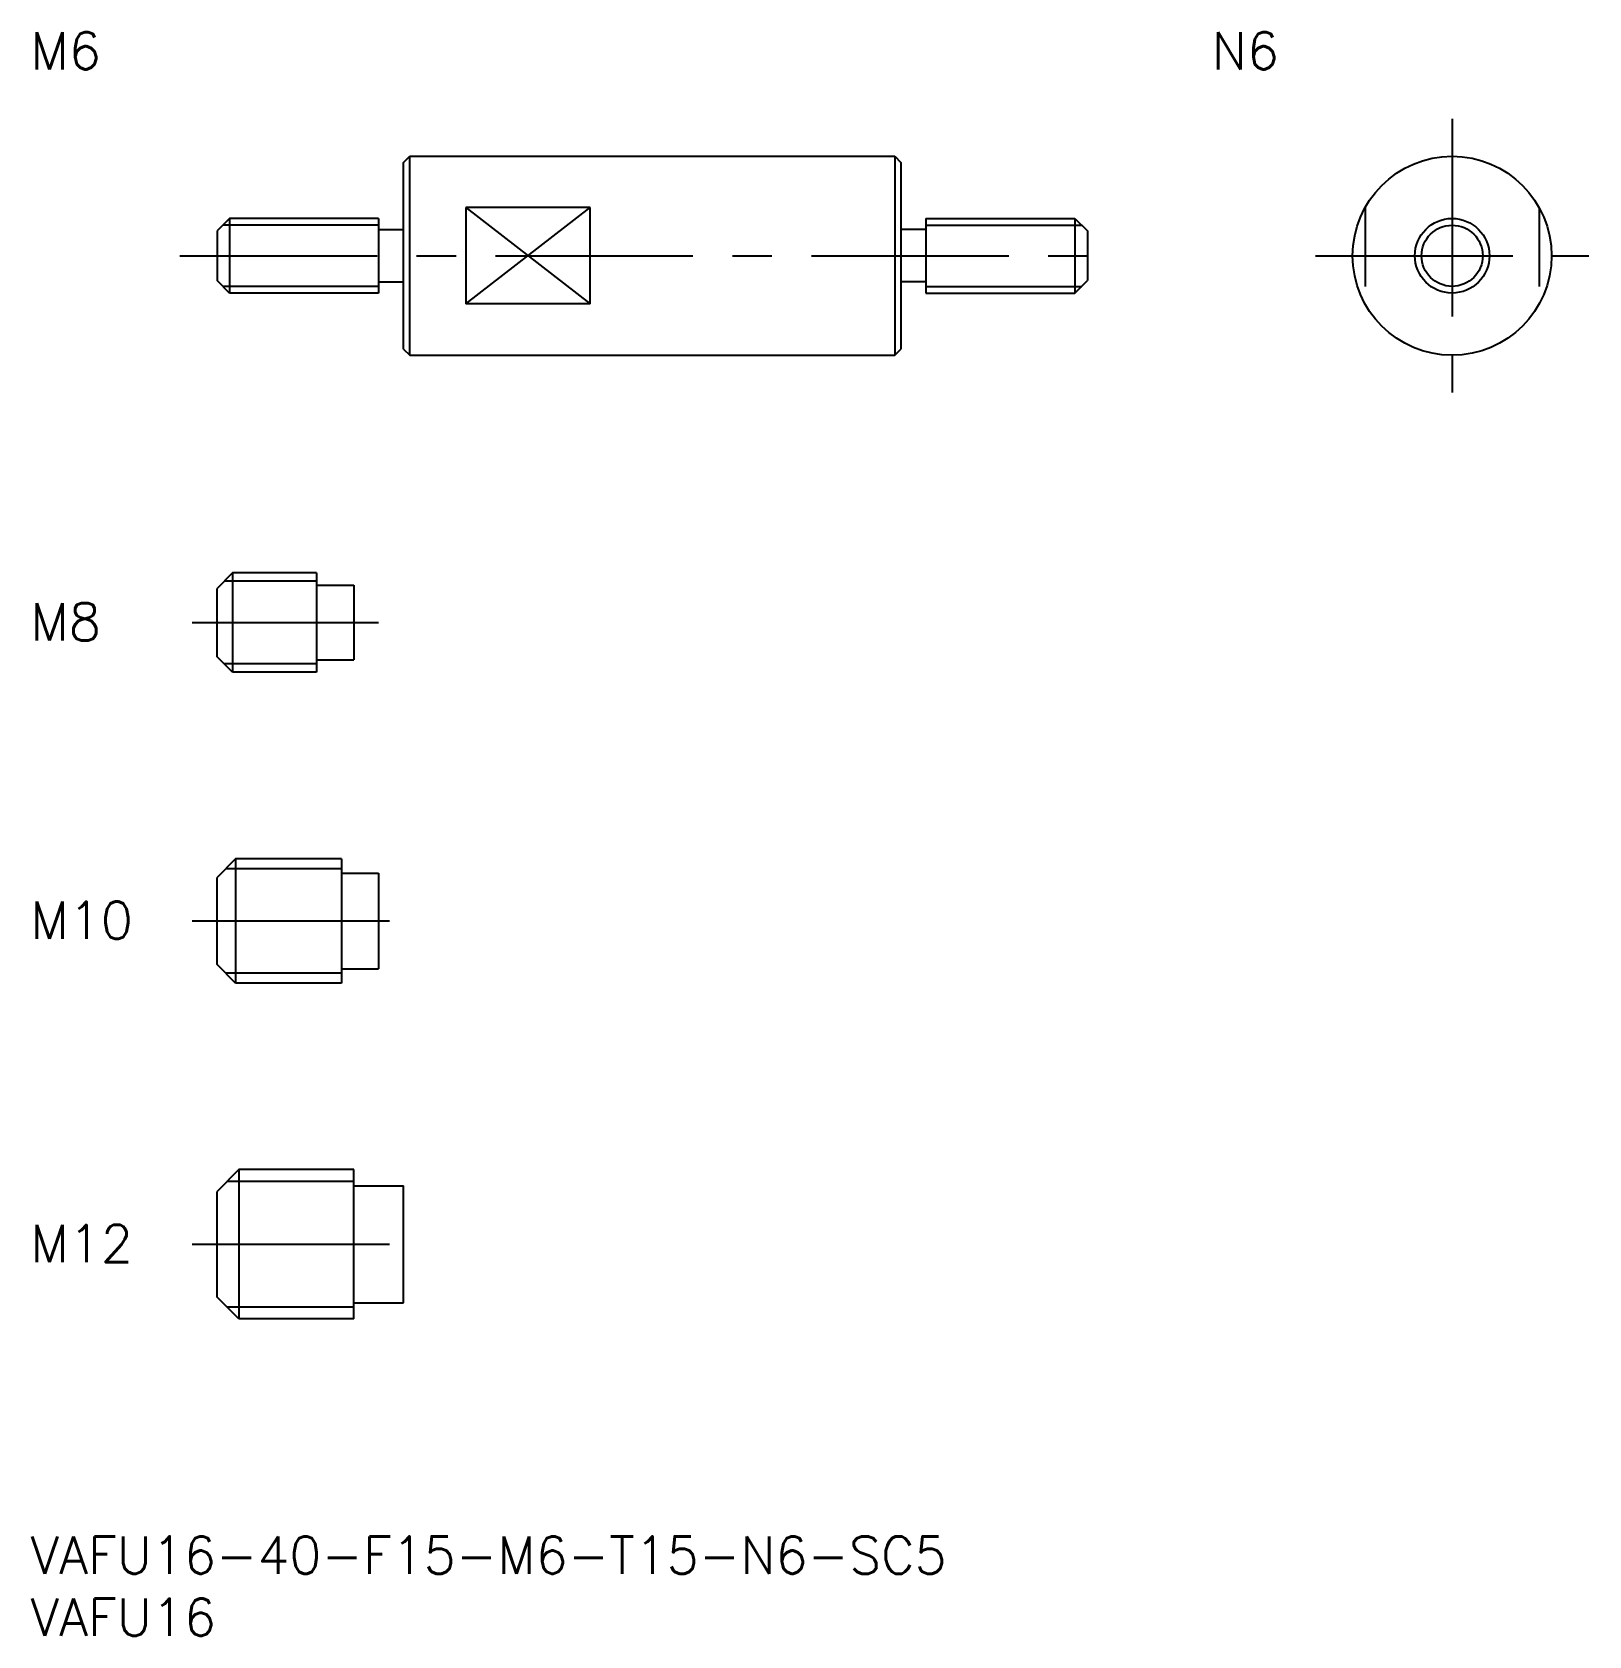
# Model space of a CAD drawing. Extents: x 0 to 125, y -8 to 121.
import ezdxf

# ---------------------------------------------------------------- set-up
doc = ezdxf.new("R2010")
doc.units = 0
doc.header["$LTSCALE"] = 0.5
doc.linetypes.add('CENTER', pattern=[50.8, 31.75, -6.35, 6.35, -6.35])
doc.linetypes.add('DASHED', pattern=[19.05, 12.7, -6.35])
for name, color, linetype in [('MSM_CENTER', 1, 'CENTER'), ('MSM_CONTINUOUS', 7, 'CONTINUOUS'), ('MSM_DASHED', 4, 'DASHED'), ('MSM_NARROW', 5, 'CONTINUOUS'), ('MSM_PART_NUMBER', 7, 'CONTINUOUS')]:
    doc.layers.add(name, color=color, linetype=linetype)
doc.styles.get("Standard").update_dxf_attribs({"font": 'txt.shx', "height": 1, "bigfont": 'bigfont.shx'})

# ---------------------------------------------------------------- blocks, each defined once
blk = doc.blocks.new('*U12')
at = {"layer": 'MSM_PART_NUMBER'}
blk.add_text('VAFU16-40-F15-M6-T15-N6-SC5', height=3, dxfattribs=at).set_placement((0, -3))
blk = doc.blocks.new('*U13')
at = {"layer": 'MSM_PART_NUMBER'}
blk.add_text('VAFU16', height=3, dxfattribs=at).set_placement((0, -8))
blk = doc.blocks.new('*U14')
at = {"layer": 'MSM_PART_NUMBER'}
blk.add_text('M12', height=3, dxfattribs=at).set_placement((0, 22.06))
blk = doc.blocks.new('*U15')
at = {"layer": 'MSM_PART_NUMBER'}
blk.add_text('M10', height=3, dxfattribs=at).set_placement((0, 48.06))
blk = doc.blocks.new('*U16')
at = {"layer": 'MSM_PART_NUMBER'}
blk.add_text('M8', height=3, dxfattribs=at).set_placement((0, 72.06))
blk = doc.blocks.new('*U17')
at = {"layer": 'MSM_PART_NUMBER'}
blk.add_text('M6', height=3, dxfattribs=at).set_placement((0, 117.99))
blk = doc.blocks.new('*U18')
at = {"layer": 'MSM_PART_NUMBER'}
blk.add_text('N6', height=3, dxfattribs=at).set_placement((95, 117.99))

msp = doc.modelspace()

# ---------------------------------------------------------------- linework, layer by layer
at = {"layer": 'MSM_CENTER'}
for p, q in [((114.33, 114), (114.33, 92)), ((12, 103), (88, 103)), ((103.33, 103), (125.33, 103)), ((13, 73.5), (28, 73.5)), ((13, 49.5), (30, 49.5)), ((13, 23.5), (32, 23.5))]:
    msp.add_line(p, q, dxfattribs=at)
at = {"layer": 'MSM_CONTINUOUS'}
for p, q in [((30, 110.5), (30.5, 111)), ((30.5, 111), (69.5, 111)), ((30.5, 95), (30.5, 111)), ((69.5, 111), (69.5, 95)), ((69.5, 111), (70, 110.5)), ((30, 95.5), (30, 110.5)), ((70, 110.5), (70, 95.5)), ((16, 106), (15, 105)), ((28, 106), (16, 106)), ((16, 106), (16, 100)), ((28, 106), (28, 100)), ((45, 106.87), (35, 106.87)), ((35, 106.87), (35, 99.13)), ((45, 99.13), (45, 106.87)), ((72, 106), (84, 106)), ((72, 106), (72, 100)), ((84, 106), (85, 105)), ((84, 106), (84, 100)), ((15, 105), (15, 101)), ((28, 105.1), (30, 105.1)), ((72, 105.1), (70, 105.1)), ((85, 105), (85, 101)), ((16, 100), (15, 101)), ((28, 100.9), (30, 100.9)), ((72, 100.9), (70, 100.9)), ((84, 100), (85, 101)), ((28, 100), (16, 100)), ((72, 100), (84, 100)), ((45, 99.13), (35, 99.13)), ((30, 95.5), (30.5, 95)), ((69.5, 95), (70, 95.5)), ((30.5, 95), (69.5, 95)), ((16.25, 77.5), (15, 76.25)), ((23, 77.5), (16.25, 77.5)), ((16.25, 77.5), (16.25, 69.5)), ((23, 77.5), (23, 69.5)), ((15, 70.75), (15, 76.25)), ((23, 76.5), (26, 76.5)), ((26, 76.5), (26, 70.5)), ((16.25, 69.5), (15, 70.75)), ((23, 70.5), (26, 70.5)), ((23, 69.5), (16.25, 69.5)), ((16.5, 54.5), (15, 53)), ((25, 54.5), (16.5, 54.5)), ((16.5, 54.5), (16.5, 44.5)), ((25, 54.5), (25, 44.5)), ((15, 46), (15, 53)), ((25, 53.35), (28, 53.35)), ((28, 53.35), (28, 45.65)), ((16.5, 44.5), (15, 46)), ((25, 45.65), (28, 45.65)), ((25, 44.5), (16.5, 44.5)), ((16.75, 29.5), (15, 27.75)), ((26, 29.5), (16.75, 29.5)), ((16.75, 29.5), (16.75, 17.5)), ((26, 17.5), (26, 29.5)), ((15, 19.25), (15, 27.75)), ((26, 28.2), (30, 28.2)), ((30, 18.8), (30, 28.2)), ((16.75, 17.5), (15, 19.25)), ((26, 18.8), (30, 18.8)), ((26, 17.5), (16.75, 17.5))]:
    msp.add_line(p, q, dxfattribs=at)
for radius in [8, 3]:
    msp.add_circle((114.33, 103), radius, dxfattribs=at)
at = {"layer": 'MSM_DASHED'}
for p, q in [((107.33, 106.87), (107.33, 99.13)), ((121.33, 106.87), (121.33, 99.13))]:
    msp.add_line(p, q, dxfattribs=at)
at = {"layer": 'MSM_NARROW'}
for p, q in [((35, 106.87), (45, 99.13)), ((35, 99.13), (45, 106.87)), ((28, 105.46), (15.46, 105.46)), ((72, 105.46), (84.54, 105.46)), ((28, 100.54), (15.46, 100.54)), ((72, 100.54), (84.54, 100.54)), ((23, 76.82), (15.57, 76.82)), ((23, 70.18), (15.57, 70.18)), ((25, 53.69), (15.69, 53.69)), ((25, 45.31), (15.69, 45.31)), ((26, 28.55), (15.8, 28.55)), ((26, 18.45), (15.8, 18.45))]:
    msp.add_line(p, q, dxfattribs=at)
msp.add_circle((114.33, 103), 2.46, dxfattribs=at)

# ---------------------------------------------------------------- block references
at = {"layer": 'MSM_CONTINUOUS'}
for name in ['*U17', '*U18', '*U16', '*U15', '*U14', '*U12', '*U13']:
    msp.add_blockref(name, (0, 0), dxfattribs=at)

doc.saveas('drawing.dxf')
